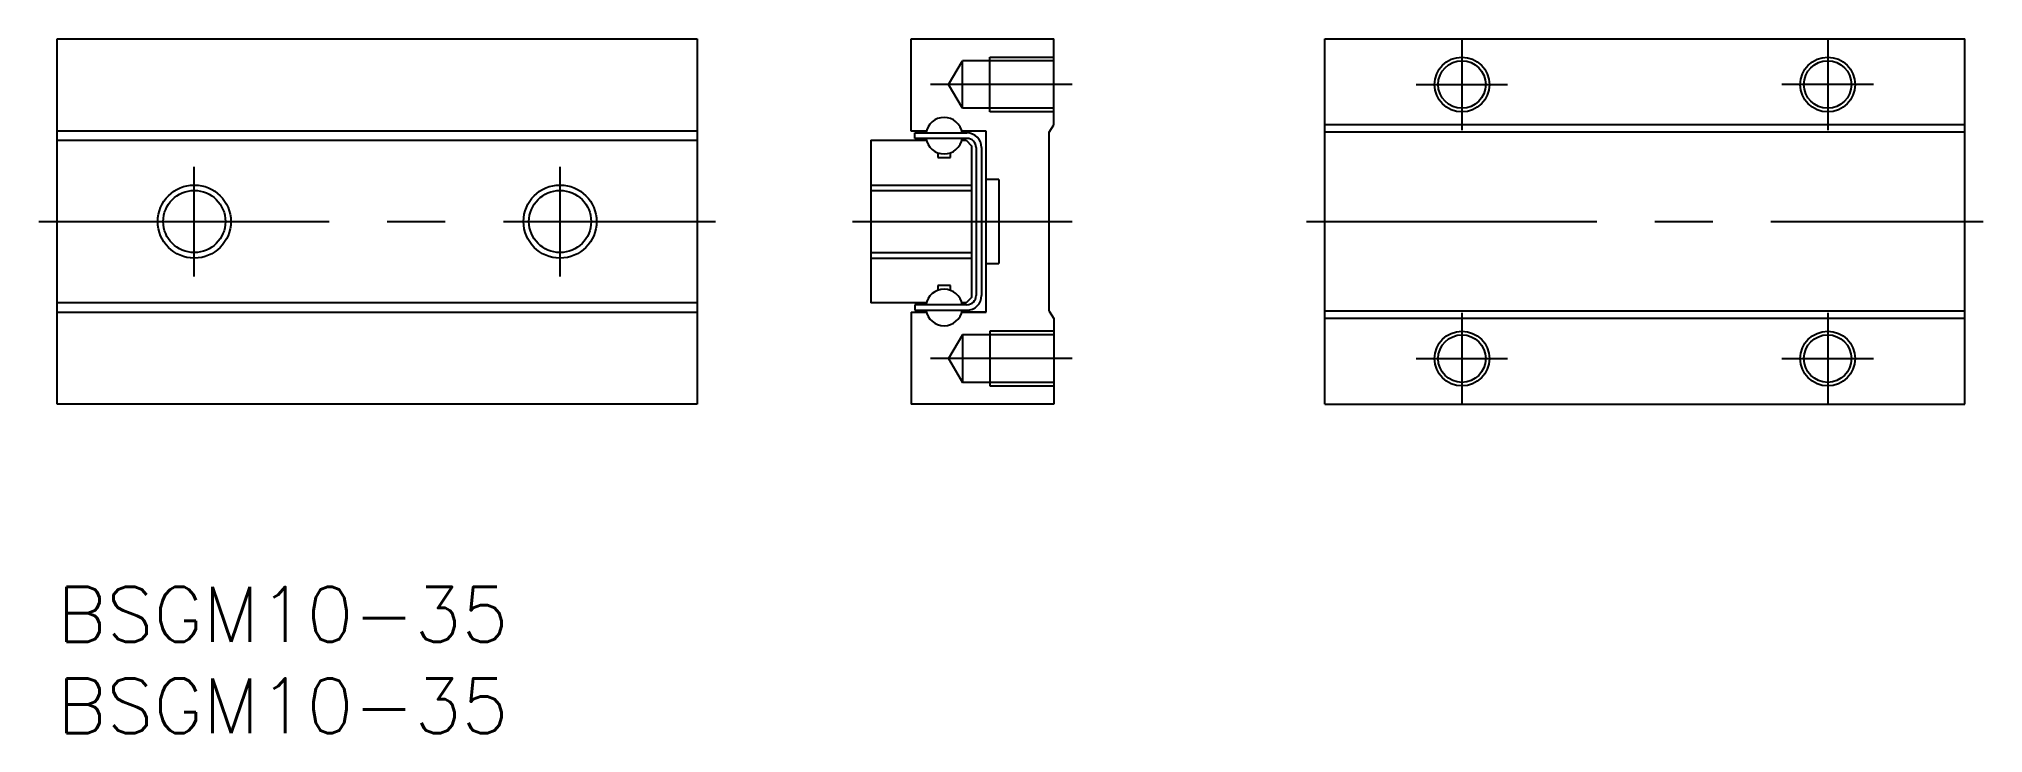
# Model space of a CAD drawing. Extents: x -1 to 105, y -8 to 30.
import ezdxf

# ---------------------------------------------------------------- set-up
doc = ezdxf.new("R2010")
doc.units = 0
doc.header["$LTSCALE"] = 0.5
doc.linetypes.add('CENTER', pattern=[50.8, 31.75, -6.35, 6.35, -6.35])
doc.linetypes.add('DASHED', pattern=[19.05, 12.7, -6.35])
for name, color, linetype in [('MSM_CENTER', 1, 'CENTER'), ('MSM_CONTINUOUS', 7, 'CONTINUOUS'), ('MSM_DASHED', 4, 'DASHED'), ('MSM_NARROW', 5, 'CONTINUOUS'), ('MSM_PART_NUMBER', 7, 'CONTINUOUS')]:
    doc.layers.add(name, color=color, linetype=linetype)
doc.styles.get("Standard").update_dxf_attribs({"font": 'txt.shx', "height": 3, "bigfont": 'bigfont.shx'})

msp = doc.modelspace()

# ---------------------------------------------------------------- linework, layer by layer
at = {"layer": 'MSM_CENTER'}
for p, q in [((76.819416, 30), (76.819416, 25)), ((96.819416, 30), (96.819416, 25)), ((55.5, 27.5), (47.749445, 27.5)), ((74.319416, 27.5), (79.319416, 27.5)), ((99.319416, 27.5), (94.319416, 27.5)), ((7.5, 17), (7.5, 23)), ((27.5, 17), (27.5, 23)), ((-1, 20), (36, 20)), ((43.5, 20), (55.5, 20)), ((68.319416, 20), (105.319416, 20)), ((76.819416, 15), (76.819416, 10)), ((96.819416, 15), (96.819416, 10)), ((55.5, 12.5), (47.749445, 12.5)), ((74.319416, 12.5), (79.319416, 12.5)), ((94.319416, 12.5), (99.319416, 12.5))]:
    msp.add_line(p, q, dxfattribs=at)
at = {"layer": 'MSM_CONTINUOUS'}
for p, q in [((0, 10), (0, 30)), ((0, 30), (35, 30)), ((35, 30), (35, 10)), ((46.7, 30), (54.5, 30)), ((46.7, 24.95), (46.7, 30)), ((54.5, 25.3), (54.5, 30)), ((69.319416, 10), (69.319416, 30)), ((69.319416, 30), (104.319416, 30)), ((104.319416, 10), (104.319416, 30)), ((35, 24.95), (0, 24.95)), ((47.531754, 24.95), (46.7, 24.95)), ((46.9, 24.85), (49.75, 24.85)), ((46.9, 24.55), (46.9, 24.85)), ((49.75, 24.55), (46.9, 24.55)), ((50.8, 24.95), (49.468246, 24.95)), ((50.8, 15.05), (50.8, 24.95)), ((54.25, 24.9), (54.5, 25.3)), ((54.25, 15.1), (54.25, 24.9)), ((104.319416, 25.3), (69.319416, 25.3)), ((104.319416, 24.9), (69.319416, 24.9)), ((0, 24.45), (35, 24.45)), ((44.5, 24.45), (44.5, 15.55)), ((44.5, 24.45), (47.485447, 24.45)), ((47.485447, 24.45), (47.531754, 24.45)), ((48.152738, 23.762232), (48.155475, 23.769625)), ((48.152738, 23.762232), (48.152738, 23.507393)), ((48.152738, 23.507393), (48.852738, 23.507393)), ((48.852738, 23.507393), (48.852738, 23.762232)), ((49.468246, 24.45), (49.7, 24.45)), ((49.7, 24.45), (50, 24.15)), ((50, 24.15), (50, 15.85)), ((50.25, 24.05), (50.25, 15.95)), ((50.55, 24.05), (50.55, 15.95)), ((51.5, 22.3), (50.8, 22.3)), ((51.5, 22.3), (51.5, 17.7)), ((50.8, 17.7), (51.5, 17.7)), ((48.15, 16.5), (48.15, 16.245161)), ((48.85, 16.5), (48.15, 16.5)), ((48.85, 16.245161), (48.85, 16.5)), ((35, 15.55), (0, 15.55)), ((0, 15.05), (35, 15.05)), ((47.531754, 15.55), (44.5, 15.55)), ((46.7, 15.05), (46.7, 10)), ((46.7, 15.05), (47.531754, 15.05)), ((49.75, 15.45), (46.9, 15.45)), ((46.9, 15.45), (46.9, 15.15)), ((46.9, 15.15), (49.75, 15.15)), ((49.7, 15.55), (49.468246, 15.55)), ((49.468246, 15.05), (50.8, 15.05)), ((50.8, 15.05), (49.468246, 15.05)), ((50, 15.85), (49.7, 15.55)), ((54.25, 15.1), (54.5, 14.7)), ((104.319416, 15.1), (69.319416, 15.1)), ((54.5, 14.7), (54.5, 10)), ((104.319416, 14.7), (69.319416, 14.7)), ((35, 10), (0, 10)), ((54.5, 10), (46.7, 10)), ((69.319416, 10), (104.319416, 10))]:
    msp.add_line(p, q, dxfattribs=at)
for centre, radius in [((76.819416, 27.5), 1.3), ((96.819416, 27.5), 1.3), ((7.5, 20), 1.7), ((27.5, 20), 1.7), ((76.819416, 12.5), 1.3), ((96.819416, 12.5), 1.3)]:
    msp.add_circle(centre, radius, dxfattribs=at)
for centre, radius, start, end in [((48.5, 24.7), 1, 8.626927, 171.373073), ((48.5, 24.7), 1, 188.626927, 351.373073), ((49.75, 24.05), 0.8, 0, 90), ((49.75, 24.05), 0.5, 0, 90), ((48.5, 15.3), 1, 8.626927, 171.373073), ((49.75, 15.95), 0.5, 270, 0), ((49.75, 15.95), 0.8, 270, 0), ((48.5, 15.3), 1, 188.626927, 351.373073)]:
    msp.add_arc(centre, radius, start, end, dxfattribs=at)
at = {"layer": 'MSM_DASHED'}
for p, q in [((48.749445, 27.5), (49.5, 28.8)), ((49.5, 26.2), (49.5, 28.8)), ((54.5, 28.8), (49.5, 28.8)), ((51, 26.000005), (51, 28.999995)), ((51, 28.999995), (54.5, 28.999995)), ((49.5, 26.2), (48.749445, 27.5)), ((54.5, 26.2), (49.5, 26.2)), ((54.5, 26.000005), (51, 26.000005)), ((44.5, 22), (50, 22)), ((44.5, 21.7), (50, 21.7)), ((44.5, 18.3), (50, 18.3)), ((44.5, 18), (50, 18)), ((51, 13.999995), (51, 11.000005)), ((54.5, 13.999995), (51, 13.999995)), ((49.5, 13.8), (48.749445, 12.5)), ((49.5, 13.8), (49.5, 11.2)), ((54.5, 13.8), (49.5, 13.8)), ((48.749445, 12.5), (49.5, 11.2)), ((54.5, 11.2), (49.5, 11.2)), ((51, 11.000005), (54.5, 11.000005))]:
    msp.add_line(p, q, dxfattribs=at)
at = {"layer": 'MSM_NARROW'}
for centre, radius in [((76.819416, 27.5), 1.5), ((96.819416, 27.5), 1.5), ((7.5, 20), 2), ((27.5, 20), 2), ((76.819416, 12.5), 1.5), ((96.819416, 12.5), 1.5)]:
    msp.add_circle(centre, radius, dxfattribs=at)

# ---------------------------------------------------------------- texts
at = {"layer": 'MSM_PART_NUMBER'}
for p in [(0, -3), (0, -8)]:
    msp.add_text('BSGM10-35', height=3, dxfattribs=at).set_placement(p)

doc.saveas('drawing.dxf')
